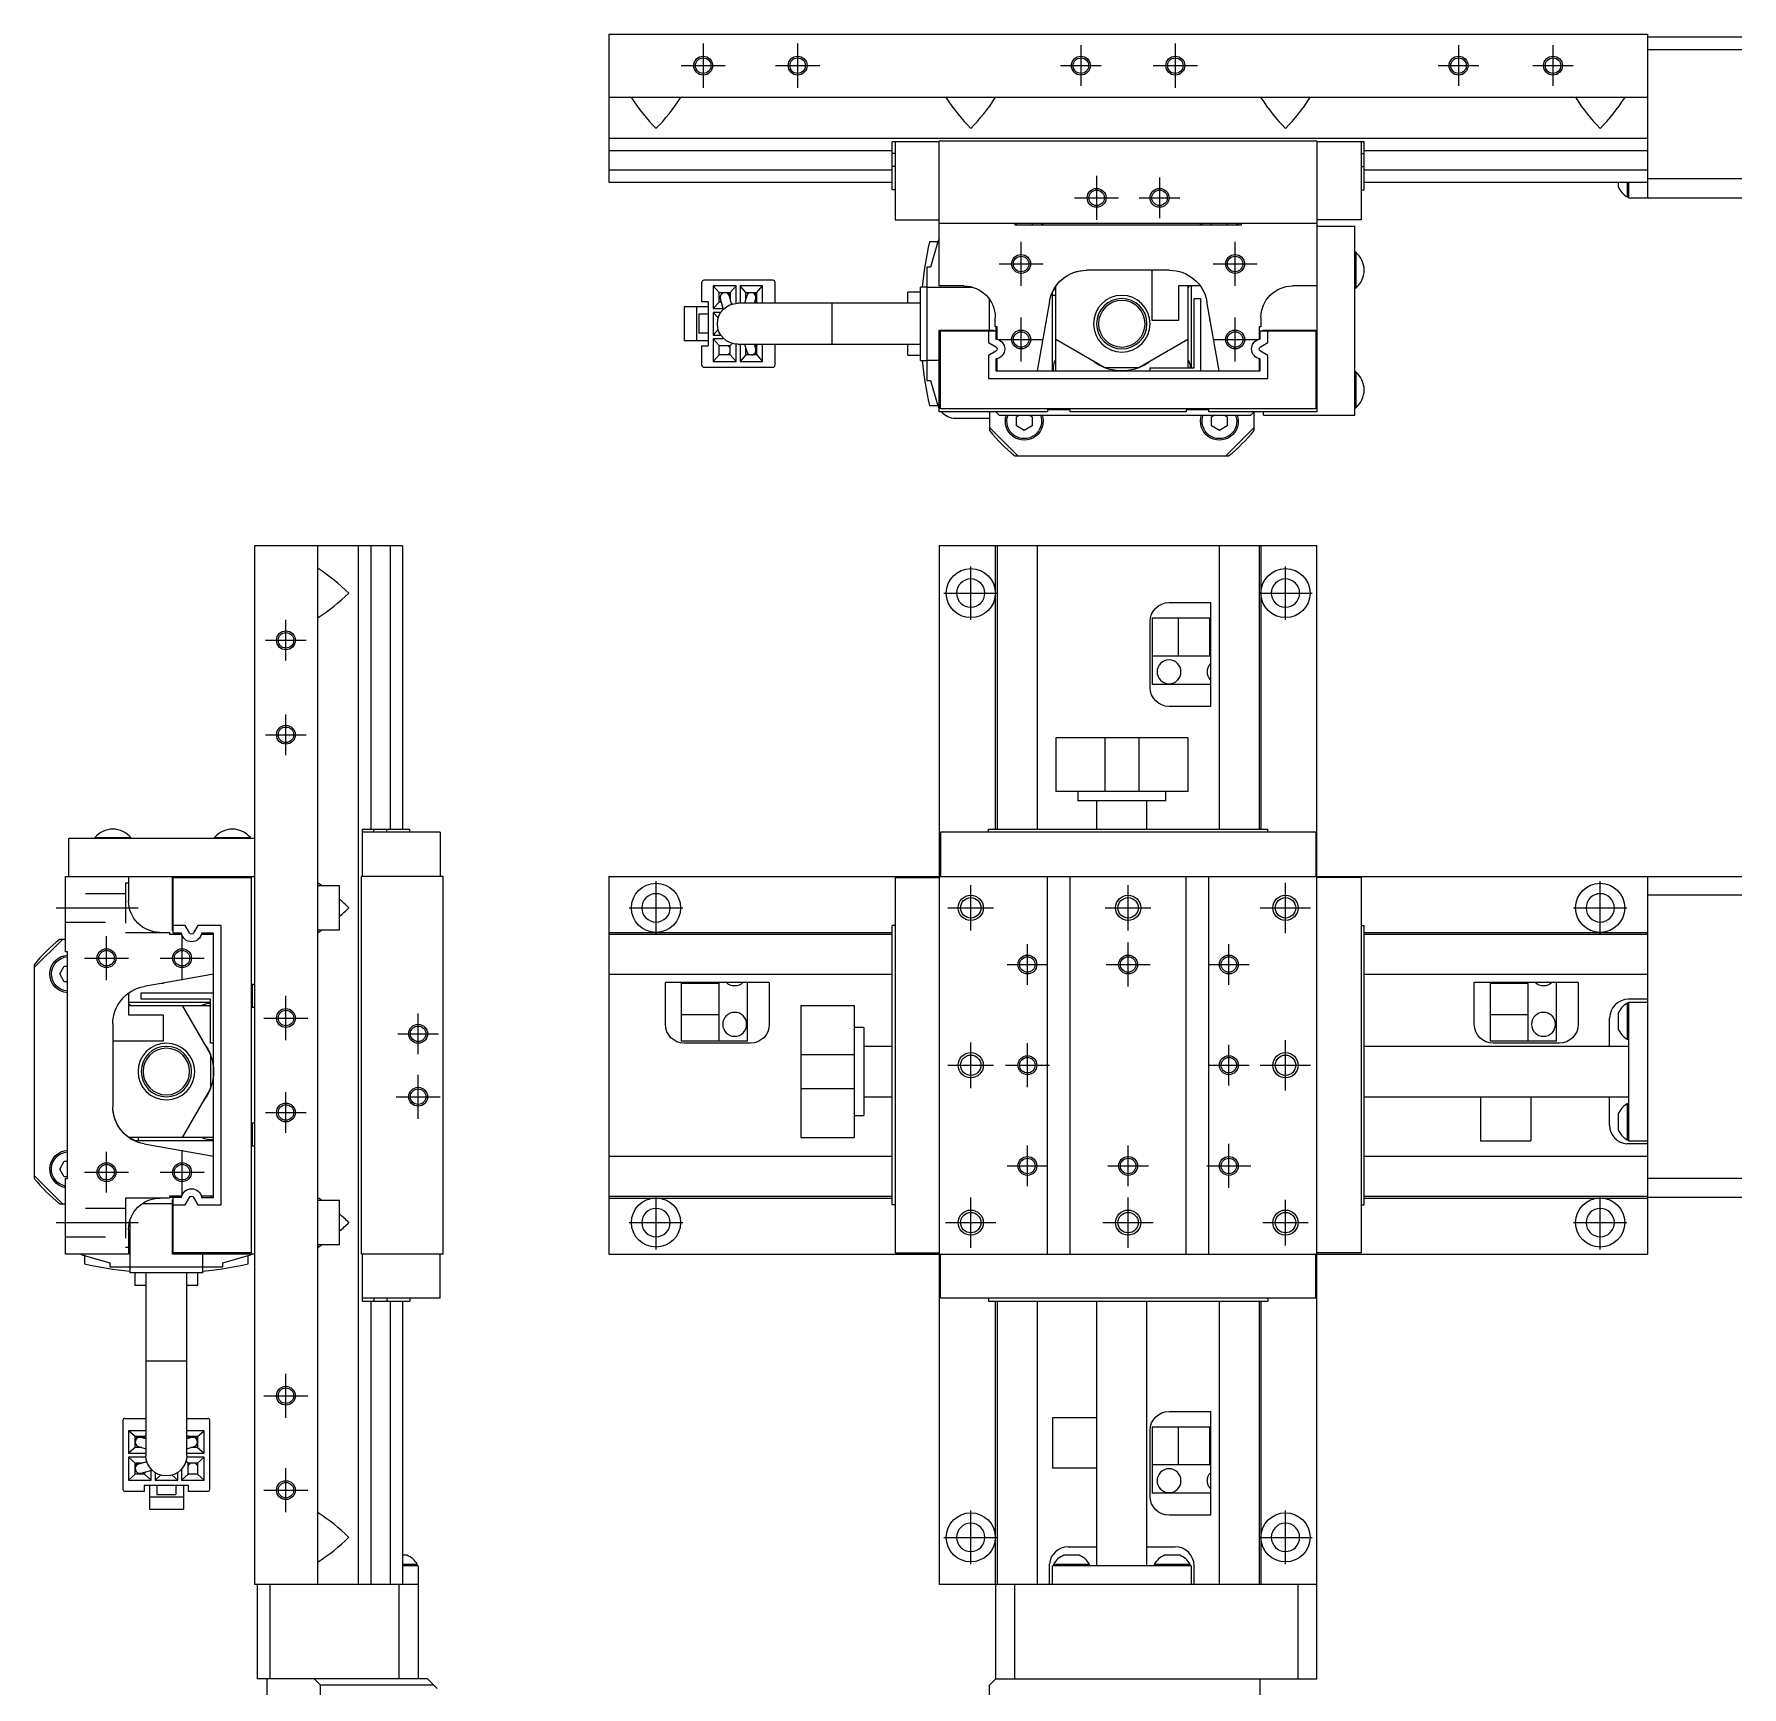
# Model space of a CAD drawing. Extents: x 0 to 999, y -8 to 586.
# Drawn here: x 0 to 271.3, y 318.4 to 580.9 of the extents above; entities that cross this region are included whole.
import ezdxf

# ---------------------------------------------------------------- set-up
doc = ezdxf.new("R2010")
doc.units = 0
doc.header["$LTSCALE"] = 0.5
doc.linetypes.add('CENTER', pattern=[50.8, 31.75, -6.35, 6.35, -6.35])
doc.linetypes.add('DASHED', pattern=[19.05, 12.7, -6.35])
for name, color, linetype in [('MSM_CENTER', 1, 'CENTER'), ('MSM_CONTINUOUS', 7, 'CONTINUOUS'), ('MSM_DASHED', 4, 'DASHED'), ('MSM_NARROW', 5, 'CONTINUOUS')]:
    doc.layers.add(name, color=color, linetype=linetype)

msp = doc.modelspace()

# ---------------------------------------------------------------- linework, layer by layer
at = {"layer": 'MSM_CENTER'}
for p, q in [((106.29, 579.44), (106.29, 572.44)), ((121.29, 579.44), (121.29, 572.44)), ((166.29, 579.17), (166.29, 572.71)), ((181.29, 579.44), (181.29, 572.44)), ((226.29, 579.17), (226.29, 572.71)), ((241.29, 579.17), (241.29, 572.71)), ((102.79, 575.94), (109.79, 575.94)), ((117.79, 575.94), (124.79, 575.94)), ((163.06, 575.94), (169.52, 575.94)), ((177.79, 575.94), (184.79, 575.94)), ((223.06, 575.94), (229.52, 575.94)), ((238.06, 575.94), (244.52, 575.94)), ((168.79, 558.44), (168.79, 551.44)), ((178.79, 558.17), (178.79, 551.71)), ((165.29, 554.94), (172.29, 554.94)), ((175.56, 554.94), (182.02, 554.94)), ((156.79, 540.94), (156.79, 547.94)), ((190.79, 540.94), (190.79, 547.94)), ((153.29, 544.44), (160.29, 544.44)), ((187.29, 544.44), (194.29, 544.44)), ((156.79, 528.94), (156.79, 535.94)), ((190.79, 528.94), (190.79, 535.94)), ((153.29, 532.44), (160.29, 532.44)), ((187.29, 532.44), (194.29, 532.44)), ((148.79, 487.9), (148.79, 496.4)), ((198.79, 487.9), (198.79, 496.4)), ((144.54, 492.15), (153.04, 492.15)), ((194.54, 492.15), (203.04, 492.15)), ((40, 481.42), (40, 487.88)), ((36.77, 484.65), (43.23, 484.65)), ((40, 466.42), (40, 472.88)), ((36.77, 469.65), (43.23, 469.65)), ((98.79, 437.9), (98.79, 446.4)), ((148.79, 438.53), (148.79, 445.77)), ((173.79, 438.53), (173.79, 445.77)), ((198.79, 438.15), (198.79, 446.15)), ((248.79, 437.9), (248.79, 446.4)), ((3.5, 442.15), (16.5, 442.15)), ((94.54, 442.15), (103.04, 442.15)), ((145.17, 442.15), (152.41, 442.15)), ((170.17, 442.15), (177.41, 442.15)), ((194.79, 442.15), (202.79, 442.15)), ((244.54, 442.15), (253.04, 442.15)), ((11.5, 430.65), (11.5, 437.65)), ((23.5, 430.65), (23.5, 437.65)), ((8, 434.15), (15, 434.15)), ((20, 434.15), (27, 434.15)), ((157.79, 429.92), (157.79, 436.38)), ((173.79, 429.65), (173.79, 436.65)), ((189.79, 429.92), (189.79, 436.38)), ((154.56, 433.15), (161.02, 433.15)), ((170.29, 433.15), (177.29, 433.15)), ((186.56, 433.15), (193.02, 433.15)), ((40, 421.15), (40, 428.15)), ((36.5, 424.65), (43.5, 424.65)), ((61, 418.92), (61, 425.38)), ((57.77, 422.15), (64.23, 422.15)), ((148.79, 413.53), (148.79, 420.77)), ((157.79, 413.65), (157.79, 420.65)), ((198.79, 413.15), (198.79, 421.15)), ((189.79, 413.92), (189.79, 420.38)), ((61, 408.65), (61, 415.65)), ((145.17, 417.15), (152.41, 417.15)), ((154.29, 417.15), (161.29, 417.15)), ((186.56, 417.15), (193.02, 417.15)), ((194.79, 417.15), (202.79, 417.15)), ((40, 406.42), (40, 412.88)), ((36.77, 409.65), (43.23, 409.65)), ((57.5, 412.15), (64.5, 412.15)), ((157.79, 397.92), (157.79, 404.38)), ((173.79, 397.92), (173.79, 404.38)), ((189.79, 397.65), (189.79, 404.65)), ((11.5, 396.92), (11.5, 403.38)), ((23.5, 396.65), (23.5, 403.65)), ((8, 400.15), (15, 400.15)), ((20, 400.15), (27, 400.15)), ((154.56, 401.15), (161.02, 401.15)), ((170.56, 401.15), (177.02, 401.15)), ((186.29, 401.15), (193.29, 401.15)), ((98.79, 387.9), (98.79, 396.4)), ((148.79, 388.15), (148.79, 396.15)), ((173.79, 388.15), (173.79, 396.15)), ((248.79, 387.9), (248.79, 396.4)), ((198.79, 388.53), (198.79, 395.77)), ((3.5, 392.15), (16.5, 392.15)), ((94.54, 392.15), (103.04, 392.15)), ((144.79, 392.15), (152.79, 392.15)), ((169.79, 392.15), (177.79, 392.15)), ((195.17, 392.15), (202.41, 392.15)), ((244.54, 392.15), (253.04, 392.15)), ((40, 361.15), (40, 368.15)), ((36.5, 364.65), (43.5, 364.65)), ((40, 346.15), (40, 353.15)), ((36.5, 349.65), (43.5, 349.65)), ((148.79, 337.9), (148.79, 346.4)), ((198.79, 337.9), (198.79, 346.4)), ((144.54, 342.15), (153.04, 342.15)), ((194.54, 342.15), (203.04, 342.15))]:
    msp.add_line(p, q, dxfattribs=at)
at = {"layer": 'MSM_CONTINUOUS'}
for p, q in [((91.29, 580.94), (256.29, 580.94)), ((91.29, 580.94), (91.29, 557.44)), ((256.29, 580.94), (256.29, 554.94)), ((271.29, 580.44), (256.29, 580.44)), ((271.29, 578.44), (256.29, 578.44)), ((91.29, 570.94), (256.29, 570.94)), ((95.05, 570.94), (94.89, 570.81)), ((102.53, 570.94), (102.69, 570.81)), ((145.05, 570.94), (144.89, 570.81)), ((152.53, 570.94), (152.69, 570.81)), ((195.05, 570.94), (194.89, 570.81)), ((202.53, 570.94), (202.69, 570.81)), ((245.05, 570.94), (244.89, 570.81)), ((252.53, 570.94), (252.69, 570.81)), ((91.29, 564.44), (256.29, 564.44)), ((91.29, 562.48), (136.29, 562.48)), ((136.29, 556.24), (136.29, 563.84)), ((143.79, 563.84), (136.29, 563.84)), ((136.79, 561.97), (136.29, 561.97)), ((136.79, 563.84), (136.79, 551.44)), ((203.79, 563.94), (143.79, 563.94)), ((143.79, 540.94), (143.79, 563.94)), ((203.79, 563.94), (203.79, 520.94)), ((211.29, 563.84), (203.79, 563.84)), ((210.79, 563.84), (210.79, 551.44)), ((210.79, 561.97), (211.29, 561.97)), ((211.29, 556.24), (211.29, 563.84)), ((211.29, 562.48), (256.29, 562.48)), ((91.29, 559.41), (136.29, 559.41)), ((136.79, 559.92), (136.29, 559.92)), ((210.79, 559.92), (211.29, 559.92)), ((211.29, 559.41), (256.29, 559.41)), ((91.29, 557.44), (136.29, 557.44)), ((136.79, 556.24), (136.29, 556.24)), ((210.79, 556.24), (211.29, 556.24)), ((211.29, 557.44), (256.29, 557.44)), ((251.64, 557.44), (251.64, 556.73)), ((253.09, 557.44), (253.09, 555.08)), ((253.29, 557.44), (253.29, 554.94)), ((271.29, 557.94), (256.29, 557.94)), ((253.09, 555.08), (253.29, 555.08)), ((253.29, 554.94), (271.29, 554.94)), ((136.79, 551.44), (143.79, 551.44)), ((143.79, 550.94), (203.79, 550.94)), ((155.79, 550.94), (155.79, 550.64)), ((156.04, 550.64), (156.04, 550.94)), ((158.54, 550.94), (158.54, 550.64)), ((187.04, 550.64), (187.04, 550.94)), ((189.54, 550.94), (189.54, 550.64)), ((191.79, 550.64), (191.79, 550.94)), ((210.79, 551.44), (203.79, 551.44)), ((155.79, 550.64), (191.79, 550.64)), ((203.79, 550.44), (209.79, 550.44)), ((209.79, 520.44), (209.79, 550.44)), ((143.54, 547.94), (142.22, 547.94)), ((143.49, 547.77), (142.39, 543.94)), ((209.95, 546.29), (209.79, 546.29)), ((209.95, 546.29), (209.95, 540.59)), ((142.39, 543.94), (141.79, 543.94)), ((141.79, 543.94), (141.79, 525.94)), ((180.38, 543.44), (167.2, 543.44)), ((177.59, 535.44), (177.59, 543.44)), ((106.09, 538.44), (106.09, 541.54)), ((117.39, 541.84), (106.39, 541.84)), ((111.54, 540.94), (107.89, 540.94)), ((107.89, 540.94), (107.89, 537.34)), ((108.84, 539.89), (107.89, 540.94)), ((108.84, 539.89), (110.59, 539.89)), ((108.84, 538.39), (108.84, 539.89)), ((110.22, 539.89), (110.59, 539.52)), ((110.59, 539.89), (111.54, 540.94)), ((110.59, 539.89), (110.59, 538.8)), ((111.54, 538.18), (111.54, 540.94)), ((115.69, 540.94), (112.14, 540.94)), ((112.14, 540.94), (112.14, 538.19)), ((113.04, 539.89), (112.14, 540.94)), ((113.04, 538.83), (113.04, 539.89)), ((113.04, 539.89), (114.79, 539.89)), ((114.42, 539.89), (114.79, 539.52)), ((114.79, 539.89), (115.69, 540.94)), ((114.79, 538.39), (114.79, 539.89)), ((115.69, 538.19), (115.69, 540.94)), ((117.69, 541.54), (117.69, 538.19)), ((138.79, 538.19), (138.79, 539.94)), ((140.79, 539.94), (138.79, 539.94)), ((140.79, 529.12), (140.79, 540.76)), ((141.79, 540.76), (140.79, 540.76)), ((149.14, 540.72), (141.79, 540.72)), ((147.69, 540.94), (143.79, 540.94)), ((161.79, 527.44), (161.79, 539.89)), ((162.29, 527.44), (162.29, 540.89)), ((185.26, 540.94), (181.79, 540.94)), ((181.79, 540.94), (181.79, 535.44)), ((183.29, 540.89), (183.29, 527.94)), ((183.79, 540.94), (183.79, 527.94)), ((203.79, 540.94), (199.89, 540.94)), ((209.79, 540.59), (209.95, 540.59)), ((107.09, 537.64), (103.29, 537.64)), ((103.29, 537.64), (103.29, 532.24)), ((105.2, 537.64), (105.2, 532.24)), ((107.09, 538.44), (106.09, 538.44)), ((107.09, 538.44), (107.09, 531.44)), ((108.84, 538.39), (107.89, 537.34)), ((107.89, 537.34), (109.44, 537.34)), ((109.15, 538.39), (108.84, 538.39)), ((108.99, 538.94), (109.47, 537.22)), ((110.8, 538.04), (110.44, 539.35)), ((110.76, 538.21), (110.89, 538.07)), ((140.79, 538.19), (111.79, 538.19)), ((113.2, 539.36), (112.85, 538.19)), ((114.42, 538.19), (114.64, 538.93)), ((114.48, 538.39), (114.79, 538.39)), ((114.79, 538.77), (114.5, 538.48)), ((114.79, 538.39), (114.96, 538.19)), ((126.79, 531.69), (126.79, 538.19)), ((151.79, 538.8), (151.79, 538.81)), ((151.79, 533.94), (151.79, 538.8)), ((161.29, 538.49), (159.34, 527.44)), ((162.29, 539.44), (161.79, 539.44)), ((184.29, 527.94), (184.29, 538.94)), ((184.29, 538.94), (185.29, 538.94)), ((185.29, 538.94), (185.29, 527.44)), ((188.24, 527.44), (186.29, 538.49)), ((107.09, 536.44), (105.59, 536.44)), ((105.59, 536.44), (105.59, 533.44)), ((109.09, 536.74), (107.89, 536.74)), ((107.89, 536.74), (107.89, 533.14)), ((108.68, 535.88), (107.89, 536.74)), ((152.69, 534.44), (152.69, 535.94)), ((152.99, 534.44), (152.69, 534.44)), ((152.79, 534.44), (152.79, 532.52)), ((152.99, 532.48), (152.99, 534.44)), ((181.79, 535.44), (177.59, 535.44)), ((186.79, 535.44), (186.79, 535.65)), ((186.83, 535.44), (186.79, 535.44)), ((194.89, 534.44), (194.59, 534.44)), ((194.59, 534.44), (194.59, 532.48)), ((194.89, 535.94), (194.89, 534.44)), ((107.09, 532.24), (103.29, 532.24)), ((107.09, 533.44), (105.59, 533.44)), ((108.68, 534.01), (107.89, 533.14)), ((107.89, 533.14), (109.09, 533.14)), ((107.89, 532.54), (107.89, 528.94)), ((109.6, 532.54), (107.89, 532.54)), ((108.84, 531.49), (107.89, 532.54)), ((110.59, 531.49), (110.89, 531.82)), ((143.79, 520.94), (143.79, 533.94)), ((143.79, 533.94), (152.39, 533.94)), ((143.99, 521.44), (143.99, 533.84)), ((143.99, 533.84), (152.79, 533.84)), ((151.59, 533.84), (151.59, 531.97)), ((151.59, 531.97), (152.78, 531.28)), ((152.39, 533.94), (152.39, 533.84)), ((170.09, 527.94), (162.29, 532.44)), ((183.29, 532.44), (175.5, 527.94)), ((194.79, 532.52), (194.79, 533.84)), ((194.79, 533.84), (203.59, 533.84)), ((194.8, 531.28), (195.99, 531.97)), ((195.19, 533.84), (195.19, 533.94)), ((195.19, 533.94), (203.79, 533.94)), ((195.99, 531.97), (195.99, 533.84)), ((203.59, 533.84), (203.59, 521.44)), ((106.09, 528.34), (106.09, 531.44)), ((106.09, 531.44), (107.09, 531.44)), ((108.84, 529.99), (107.89, 528.94)), ((108.84, 529.99), (108.84, 531.49)), ((108.84, 531.49), (110.59, 531.49)), ((110.59, 529.99), (108.84, 529.99)), ((110.22, 531.49), (110.59, 531.12)), ((110.59, 530.37), (110.22, 529.99)), ((110.59, 529.99), (110.59, 531.49)), ((110.59, 529.99), (111.54, 528.94)), ((111.54, 528.94), (111.54, 531.7)), ((111.79, 531.69), (140.79, 531.69)), ((112.14, 531.69), (112.14, 528.94)), ((113.04, 529.99), (112.14, 528.94)), ((112.85, 531.69), (113.2, 530.53)), ((113.04, 529.99), (113.04, 531.06)), ((114.79, 529.99), (113.04, 529.99)), ((114.64, 530.96), (114.42, 531.69)), ((114.79, 530.37), (114.42, 529.99)), ((114.79, 531.49), (114.48, 531.49)), ((114.5, 531.41), (114.79, 531.12)), ((114.79, 531.49), (114.96, 531.69)), ((114.79, 529.99), (114.79, 531.49)), ((114.79, 529.99), (115.69, 528.94)), ((115.69, 528.94), (115.69, 531.69)), ((117.69, 531.69), (117.69, 528.34)), ((138.79, 529.94), (138.79, 531.69)), ((138.79, 529.94), (140.79, 529.94)), ((140.79, 529.12), (141.79, 529.12)), ((141.79, 529.16), (143.79, 529.16)), ((152.78, 530.61), (151.59, 529.92)), ((151.59, 529.92), (151.59, 526.24)), ((152.79, 529.37), (152.79, 527.44)), ((152.99, 527.44), (152.99, 529.41)), ((194.59, 529.41), (194.59, 527.44)), ((194.79, 527.44), (194.79, 529.37)), ((195.99, 529.92), (194.8, 530.61)), ((195.99, 526.24), (195.99, 529.92)), ((106.39, 528.04), (117.39, 528.04)), ((107.89, 528.94), (111.54, 528.94)), ((112.14, 528.94), (115.69, 528.94)), ((152.99, 527.74), (152.79, 527.94)), ((152.79, 527.44), (194.79, 527.44)), ((175.5, 527.94), (170.09, 527.94)), ((177.29, 527.44), (177.29, 527.94)), ((177.29, 527.94), (184.29, 527.94)), ((209.95, 527.29), (209.79, 527.29)), ((209.95, 527.29), (209.95, 521.59)), ((141.79, 525.94), (142.39, 525.94)), ((142.39, 525.94), (143.49, 522.12)), ((151.59, 526.24), (195.99, 526.24)), ((142.22, 521.94), (143.54, 521.94)), ((160.99, 520.94), (143.79, 520.94)), ((203.59, 521.44), (143.99, 521.44)), ((151.79, 520.94), (151.79, 517.97)), ((152.79, 520.94), (153.29, 520.44)), ((160.99, 521.29), (160.99, 520.94)), ((164.59, 521.29), (160.99, 521.29)), ((164.59, 520.94), (164.59, 521.29)), ((182.99, 520.94), (164.59, 520.94)), ((182.99, 521.29), (182.99, 520.94)), ((186.59, 521.29), (182.99, 521.29)), ((186.59, 520.94), (186.59, 521.29)), ((203.79, 520.94), (186.59, 520.94)), ((193.29, 520.44), (193.79, 520.94)), ((193.79, 517.97), (193.79, 520.94)), ((195.29, 520.44), (195.29, 520.94)), ((209.79, 521.59), (209.95, 521.59)), ((146.37, 519.94), (151.79, 519.94)), ((151.79, 518.44), (156.29, 513.94)), ((153.29, 520.44), (193.29, 520.44)), ((156.04, 520.17), (156.52, 520.44)), ((156.04, 518.72), (156.04, 520.17)), ((157.29, 518), (156.04, 518.72)), ((158.54, 518.72), (157.29, 518)), ((158.06, 520.44), (158.54, 520.17)), ((158.54, 520.17), (158.54, 518.72)), ((187.04, 520.17), (187.52, 520.44)), ((187.04, 518.72), (187.04, 520.17)), ((188.29, 518), (187.04, 518.72)), ((189.54, 518.72), (188.29, 518)), ((189.06, 520.44), (189.54, 520.17)), ((189.29, 513.94), (193.79, 518.44)), ((189.54, 520.17), (189.54, 518.72)), ((195.29, 520.44), (209.79, 520.44)), ((155.82, 513.94), (189.76, 513.94)), ((35, 499.65), (35, 334.65)), ((58.5, 499.65), (35, 499.65)), ((45, 499.65), (45, 334.65)), ((51.5, 499.65), (51.5, 334.65)), ((53.46, 499.65), (53.46, 454.65)), ((56.54, 499.65), (56.54, 454.65)), ((58.5, 499.65), (58.5, 454.65)), ((143.79, 499.65), (143.79, 334.65)), ((203.79, 499.65), (143.79, 499.65)), ((152.69, 499.65), (152.69, 454.65)), ((152.99, 499.65), (152.99, 454.65)), ((159.34, 499.65), (159.34, 454.65)), ((188.24, 499.65), (188.24, 454.65)), ((194.59, 499.65), (194.59, 454.65)), ((194.89, 499.65), (194.89, 454.65)), ((203.79, 319.65), (203.79, 499.65)), ((45, 495.89), (45.13, 496.05)), ((45, 488.41), (45.13, 488.25)), ((180.29, 490.65), (186.92, 490.65)), ((186.92, 474.15), (186.92, 490.65)), ((177.29, 477.15), (177.29, 487.65)), ((186.92, 488.15), (177.59, 488.15)), ((177.59, 488.15), (177.59, 477.65)), ((181.79, 482.15), (181.79, 488.15)), ((186.79, 482.15), (186.79, 488.15)), ((186.92, 482.15), (177.59, 482.15)), ((186.92, 477.65), (177.59, 477.65)), ((186.92, 474.15), (180.29, 474.15)), ((162.29, 469.15), (162.29, 460.65)), ((183.29, 469.15), (162.29, 469.15)), ((170.09, 469.15), (170.09, 460.65)), ((175.5, 469.15), (175.5, 460.65)), ((183.29, 469.15), (183.29, 460.65)), ((183.29, 460.65), (162.29, 460.65)), ((165.79, 460.65), (165.79, 459.15)), ((179.79, 459.15), (165.79, 459.15)), ((168.79, 459.15), (168.79, 454.65)), ((176.79, 454.65), (176.79, 459.15)), ((179.79, 459.15), (179.79, 460.65)), ((35, 453.15), (5.5, 453.15)), ((5.5, 447.15), (5.5, 453.15)), ((9.65, 453.31), (15.35, 453.31)), ((9.65, 453.31), (9.65, 453.15)), ((15.35, 453.15), (15.35, 453.31)), ((28.65, 453.31), (34.35, 453.31)), ((28.65, 453.31), (28.65, 453.15)), ((34.35, 453.15), (34.35, 453.31)), ((52.1, 454.65), (52.1, 447.15)), ((52.1, 454.65), (59.7, 454.65)), ((64.5, 454.15), (52.1, 454.15)), ((53.97, 454.15), (53.97, 454.65)), ((56.02, 454.15), (56.02, 454.65)), ((59.7, 454.15), (59.7, 454.65)), ((64.5, 454.15), (64.5, 447.15)), ((203.59, 454.15), (143.99, 454.15)), ((143.99, 454.15), (143.99, 447.15)), ((151.59, 454.15), (151.59, 454.65)), ((151.59, 454.65), (195.99, 454.65)), ((195.99, 454.15), (195.99, 454.65)), ((203.59, 454.15), (203.59, 447.15)), ((5, 435.15), (5, 447.15)), ((5, 447.15), (35, 447.15)), ((15, 447.15), (15, 443.25)), ((22, 438.55), (22, 447.15)), ((22.1, 438.15), (22.1, 446.95)), ((22.1, 446.95), (34.5, 446.95)), ((34.5, 446.95), (34.5, 387.35)), ((45, 445.89), (45.13, 446.05)), ((48.5, 445.65), (45, 445.65)), ((48.5, 438.65), (48.5, 445.65)), ((65, 447.15), (52, 447.15)), ((52, 387.15), (52, 447.15)), ((65, 387.15), (65, 447.15)), ((91.29, 447.15), (91.29, 387.15)), ((91.29, 447.15), (271.29, 447.15)), ((136.79, 446.95), (136.79, 387.35)), ((136.79, 446.95), (143.79, 446.95)), ((160.99, 387.15), (160.99, 447.15)), ((164.59, 387.15), (164.59, 447.15)), ((182.99, 387.15), (182.99, 447.15)), ((186.59, 387.15), (186.59, 447.15)), ((210.79, 446.95), (203.79, 446.95)), ((210.79, 446.95), (210.79, 387.35)), ((256.29, 447.15), (256.29, 387.15)), ((271.29, 444.15), (256.29, 444.15)), ((4.5, 437.15), (0, 432.65)), ((5, 437.15), (4.03, 437.15)), ((20, 438.25), (21.5, 438.25)), ((21.5, 438.25), (21.5, 437.95)), ((21.5, 437.95), (23.46, 437.95)), ((22.1, 438.55), (22, 438.55)), ((23.97, 439.35), (22.1, 439.35)), ((23.42, 438.15), (22.1, 438.15)), ((24.66, 438.16), (23.97, 439.35)), ((26.02, 439.35), (25.34, 438.16)), ((29.7, 439.35), (26.02, 439.35)), ((26.54, 437.95), (28.5, 437.95)), ((28.5, 438.15), (26.58, 438.15)), ((28.5, 396.15), (28.5, 438.15)), ((29.7, 394.95), (29.7, 439.35)), ((45, 438.65), (48.5, 438.65)), ((45, 438.41), (45.13, 438.25)), ((91.29, 438.25), (136.29, 438.25)), ((91.29, 437.95), (136.29, 437.95)), ((136.79, 439.35), (136.29, 439.35)), ((136.29, 394.95), (136.29, 439.35)), ((210.79, 439.35), (211.29, 439.35)), ((211.29, 394.95), (211.29, 439.35)), ((211.29, 438.25), (256.29, 438.25)), ((211.29, 437.95), (256.29, 437.95)), ((5.3, 435.15), (5, 435.15)), ((5.3, 399.15), (5.3, 435.15)), ((0, 433.12), (0, 399.18)), ((4.06, 431.65), (4.78, 432.9)), ((4.78, 430.4), (4.06, 431.65)), ((4.78, 432.9), (5.3, 432.9)), ((28.5, 431.6), (17.46, 429.65)), ((91.29, 431.6), (136.29, 431.6)), ((211.29, 431.6), (256.29, 431.6)), ((5.3, 430.4), (4.78, 430.4)), ((17, 428.65), (28.5, 428.65)), ((17, 427.65), (17, 428.65)), ((20.5, 430.15), (20.29, 430.15)), ((20.5, 430.19), (20.5, 430.15)), ((34.65, 429.95), (34.65, 426.35)), ((35, 429.95), (34.65, 429.95)), ((116.79, 430.28), (100.29, 430.28)), ((100.29, 423.65), (100.29, 430.28)), ((102.79, 430.28), (102.79, 420.95)), ((108.79, 430.15), (102.79, 430.15)), ((108.79, 430.28), (108.79, 420.95)), ((113.29, 430.28), (113.29, 420.95)), ((116.79, 430.28), (116.79, 423.65)), ((245.29, 430.28), (228.79, 430.28)), ((228.79, 423.65), (228.79, 430.28)), ((231.29, 430.28), (231.29, 420.95)), ((237.29, 430.15), (231.29, 430.15)), ((237.29, 430.28), (237.29, 420.95)), ((241.79, 430.28), (241.79, 420.95)), ((245.29, 430.28), (245.29, 423.65)), ((15, 428.62), (15, 425.15)), ((15, 427.15), (28, 427.15)), ((15.05, 426.65), (28, 426.65)), ((28, 427.65), (17, 427.65)), ((23.5, 426.65), (28, 418.86)), ((28, 420.65), (28, 427.65)), ((34.65, 426.35), (35, 426.35)), ((121.79, 426.65), (130.29, 426.65)), ((121.79, 426.65), (121.79, 405.65)), ((130.29, 426.65), (130.29, 405.65)), ((253.09, 427.01), (253.09, 421.29)), ((253.29, 427.01), (253.09, 427.01)), ((256.29, 427.64), (253.29, 427.64)), ((253.29, 427.15), (253.29, 405.15)), ((253.29, 427.15), (256.29, 427.15)), ((12.5, 423.74), (12.5, 410.56)), ((15, 425.15), (20.5, 425.15)), ((20.5, 425.15), (20.5, 420.95)), ((108.79, 425.15), (102.79, 425.15)), ((237.29, 425.15), (231.29, 425.15)), ((250.29, 420.15), (250.29, 424.64)), ((251.64, 425.36), (251.64, 422.94)), ((20.5, 420.95), (12.5, 420.95)), ((28.5, 420.65), (28, 420.65)), ((113.29, 420.95), (102.79, 420.95)), ((113.79, 420.65), (103.29, 420.65)), ((131.79, 423.15), (130.29, 423.15)), ((131.79, 423.15), (131.79, 409.15)), ((241.79, 420.95), (231.29, 420.95)), ((242.29, 420.65), (231.79, 420.65)), ((253.09, 421.29), (253.29, 421.29)), ((28, 418.86), (28, 413.45)), ((121.79, 418.86), (130.29, 418.86)), ((136.29, 420.15), (131.79, 420.15)), ((253.29, 420.15), (211.29, 420.15)), ((28, 413.45), (23.5, 405.65)), ((121.79, 413.45), (130.29, 413.45)), ((131.79, 412.15), (136.29, 412.15)), ((211.29, 412.15), (253.29, 412.15)), ((229.79, 412.15), (229.79, 405.15)), ((237.79, 412.15), (237.79, 405.15)), ((250.29, 407.64), (250.29, 412.15)), ((253.09, 411.01), (253.09, 405.29)), ((253.29, 411.01), (253.09, 411.01)), ((35, 407.95), (34.65, 407.95)), ((34.65, 407.95), (34.65, 404.35)), ((130.29, 409.15), (131.79, 409.15)), ((251.64, 409.36), (251.64, 406.94)), ((28.5, 405.65), (15.05, 405.65)), ((28.5, 405.15), (16.05, 405.15)), ((16.5, 405.65), (16.5, 405.15)), ((17.46, 404.65), (28.5, 402.71)), ((34.65, 404.35), (35, 404.35)), ((121.79, 405.65), (130.29, 405.65)), ((229.79, 405.15), (237.79, 405.15)), ((253.09, 405.29), (253.29, 405.29)), ((253.29, 405.15), (256.29, 405.15)), ((256.29, 404.64), (253.29, 404.64)), ((4.06, 400.65), (4.78, 401.9)), ((4.78, 401.9), (5.3, 401.9)), ((91.29, 402.71), (136.29, 402.71)), ((211.29, 402.71), (256.29, 402.71)), ((0, 399.65), (4.5, 395.15)), ((4.78, 399.4), (4.06, 400.65)), ((5.3, 399.4), (4.78, 399.4)), ((5, 387.15), (5, 399.15)), ((5, 399.15), (5.3, 399.15)), ((271.29, 399.15), (256.29, 399.15)), ((23.46, 396.35), (21.5, 396.35)), ((21.5, 396.35), (21.5, 396.05)), ((23.42, 396.15), (21.5, 396.15)), ((22.1, 387.35), (22.1, 396.15)), ((23.97, 394.95), (24.66, 396.15)), ((25.34, 396.15), (26.02, 394.95)), ((28.5, 396.35), (26.54, 396.35)), ((26.58, 396.15), (28.5, 396.15)), ((28.2, 396.35), (28, 396.15)), ((91.29, 396.35), (136.29, 396.35)), ((211.29, 396.35), (256.29, 396.35)), ((271.29, 396.15), (256.29, 396.15)), ((4.03, 395.15), (5, 395.15)), ((22, 395.15), (17.14, 395.15)), ((17.14, 395.15), (17.14, 395.15)), ((21.5, 396.05), (20, 396.05)), ((22, 387.15), (22, 395.75)), ((22, 395.75), (22.1, 395.75)), ((22.1, 394.95), (23.97, 394.95)), ((26.02, 394.95), (29.7, 394.95)), ((45, 395.89), (45.13, 396.05)), ((48.5, 395.65), (45, 395.65)), ((48.5, 388.65), (48.5, 395.65)), ((91.29, 396.05), (136.29, 396.05)), ((136.79, 394.95), (136.29, 394.95)), ((210.79, 394.95), (211.29, 394.95)), ((211.29, 396.05), (256.29, 396.05)), ((15, 391.05), (15, 387.15)), ((15.22, 392.5), (15.22, 385.15)), ((45, 388.65), (48.5, 388.65)), ((45, 388.41), (45.13, 388.25)), ((15, 387.15), (5, 387.15)), ((8, 386.91), (8, 385.58)), ((8.17, 386.85), (12, 385.75)), ((12, 385.75), (12, 385.15)), ((35, 387.15), (22, 387.15)), ((34.5, 387.35), (22.1, 387.35)), ((26.78, 385.15), (26.78, 387.15)), ((30, 385.75), (33.83, 386.85)), ((30, 385.15), (30, 385.75)), ((34, 385.58), (34, 386.91)), ((65, 387.15), (52, 387.15)), ((52.1, 387.15), (52.1, 379.65)), ((64.5, 380.15), (64.5, 387.15)), ((91.29, 387.15), (256.29, 387.15)), ((136.79, 387.35), (143.79, 387.35)), ((143.99, 380.15), (143.99, 387.15)), ((203.59, 380.15), (203.59, 387.15)), ((210.79, 387.35), (203.79, 387.35)), ((12, 385.15), (30, 385.15)), ((15.18, 385.15), (15.18, 384.15)), ((26.82, 384.15), (15.18, 384.15)), ((16, 384.15), (16, 382.15)), ((17.75, 384.15), (17.75, 355.15)), ((24.25, 355.15), (24.25, 384.15)), ((26, 382.15), (26, 384.15)), ((26.82, 384.15), (26.82, 385.15)), ((17.75, 382.15), (16, 382.15)), ((26, 382.15), (24.25, 382.15)), ((64.5, 380.15), (52.1, 380.15)), ((53.97, 380.15), (53.97, 379.65)), ((56.02, 380.15), (56.02, 379.65)), ((59.7, 380.15), (59.7, 379.65)), ((203.59, 380.15), (143.99, 380.15)), ((151.59, 380.15), (151.59, 379.65)), ((195.99, 380.15), (195.99, 379.65)), ((52.1, 379.65), (59.7, 379.65)), ((53.46, 379.65), (53.46, 334.65)), ((56.54, 379.65), (56.54, 334.65)), ((58.5, 379.65), (58.5, 334.65)), ((151.59, 379.65), (195.99, 379.65)), ((152.69, 379.65), (152.69, 334.65)), ((152.99, 379.65), (152.99, 334.65)), ((159.34, 379.65), (159.34, 334.65)), ((168.79, 379.65), (168.79, 337.65)), ((176.79, 337.65), (176.79, 379.65)), ((188.24, 379.65), (188.24, 334.65)), ((194.59, 379.65), (194.59, 334.65)), ((194.89, 379.65), (194.89, 334.65)), ((24.25, 370.15), (17.75, 370.15)), ((14.4, 361.05), (17.75, 361.05)), ((24.25, 361.05), (27.6, 361.05)), ((168.79, 361.15), (161.79, 361.15)), ((161.79, 361.15), (161.79, 353.15)), ((180.29, 362.15), (186.92, 362.15)), ((186.92, 345.65), (186.92, 362.15)), ((14.1, 360.75), (14.1, 349.75)), ((17.75, 359.05), (15, 359.05)), ((15, 359.05), (15, 355.5)), ((16.05, 358.15), (15, 359.05)), ((16.05, 356.4), (16.05, 358.15)), ((17.55, 358.15), (16.05, 358.15)), ((16.05, 357.78), (16.42, 358.15)), ((17.17, 358.15), (17.46, 357.86)), ((17.55, 358.15), (17.75, 358.32)), ((17.55, 357.84), (17.55, 358.15)), ((27, 359.05), (24.25, 359.05)), ((24.45, 358.15), (24.25, 358.32)), ((24.45, 358.15), (24.45, 357.84)), ((25.95, 358.15), (24.45, 358.15)), ((24.54, 357.86), (24.82, 358.15)), ((25.57, 358.15), (25.95, 357.78)), ((25.95, 358.15), (27, 359.05)), ((25.95, 358.15), (25.95, 356.4)), ((27, 355.5), (27, 359.05)), ((27.9, 349.75), (27.9, 360.75)), ((177.29, 348.65), (177.29, 359.15)), ((186.92, 359.65), (177.59, 359.65)), ((177.59, 359.65), (177.59, 349.15)), ((181.79, 353.65), (181.79, 359.65)), ((186.79, 353.65), (186.79, 359.65)), ((16.05, 356.4), (15, 355.5)), ((15, 355.5), (17.75, 355.5)), ((17.11, 356.4), (16.05, 356.4)), ((16.59, 356.56), (17.75, 356.21)), ((17.75, 357.78), (17.01, 358)), ((24.99, 358), (24.25, 357.78)), ((24.25, 356.21), (25.41, 356.56)), ((24.25, 355.5), (27, 355.5)), ((25.95, 356.4), (24.89, 356.4)), ((25.95, 356.4), (27, 355.5)), ((17.76, 354.9), (15, 354.9)), ((15, 354.9), (15, 351.25)), ((16.05, 353.95), (15, 354.9)), ((16.05, 352.2), (16.05, 353.95)), ((17.14, 353.95), (16.05, 353.95)), ((16.05, 353.58), (16.42, 353.95)), ((17.9, 354.17), (16.6, 353.8)), ((17, 352.36), (18.72, 352.84)), ((17.73, 354.12), (17.88, 354.25)), ((18.6, 351.25), (18.6, 352.8)), ((23.4, 352.96), (23.4, 351.25)), ((24.45, 353.95), (24.12, 354.25)), ((27, 354.9), (24.24, 354.9)), ((25.95, 353.95), (24.45, 353.95)), ((24.45, 353.58), (24.82, 353.95)), ((24.45, 352.2), (24.45, 353.95)), ((25.57, 353.95), (25.95, 353.58)), ((25.95, 353.95), (27, 354.9)), ((25.95, 353.95), (25.95, 352.2)), ((27, 351.25), (27, 354.9)), ((168.79, 353.15), (161.79, 353.15)), ((186.92, 353.65), (177.59, 353.65)), ((16.05, 352.2), (15, 351.25)), ((15, 351.25), (18.6, 351.25)), ((17.55, 352.2), (16.05, 352.2)), ((17.5, 350.45), (24.5, 350.45)), ((17.5, 350.45), (17.5, 349.45)), ((17.55, 352.51), (17.55, 352.2)), ((17.55, 352.2), (18.6, 351.25)), ((18.3, 350.45), (18.3, 346.65)), ((19.2, 352.45), (19.2, 351.25)), ((20.07, 352.04), (19.2, 351.25)), ((19.2, 351.25), (22.8, 351.25)), ((19.5, 350.45), (19.5, 348.95)), ((21.93, 352.04), (22.8, 351.25)), ((22.5, 350.45), (22.5, 348.95)), ((22.8, 351.25), (22.8, 352.45)), ((24.45, 352.2), (23.4, 351.25)), ((23.4, 351.25), (27, 351.25)), ((23.7, 350.45), (23.7, 346.65)), ((25.95, 352.2), (24.45, 352.2)), ((24.5, 349.45), (24.5, 350.45)), ((25.95, 352.2), (27, 351.25)), ((17.5, 349.45), (14.4, 349.45)), ((18.3, 348.57), (23.7, 348.57)), ((19.5, 348.95), (22.5, 348.95)), ((27.6, 349.45), (24.5, 349.45)), ((186.92, 349.15), (177.59, 349.15)), ((18.3, 346.65), (23.7, 346.65)), ((45, 345.89), (45.13, 346.05)), ((186.92, 345.65), (180.29, 345.65)), ((59.21, 339.3), (58.5, 339.3)), ((166, 339.3), (163.58, 339.3)), ((164.28, 340.65), (168.79, 340.65)), ((176.79, 340.65), (181.28, 340.65)), ((182, 339.3), (179.58, 339.3)), ((45, 338.41), (45.13, 338.25)), ((60.86, 337.85), (58.5, 337.85)), ((61, 337.65), (58.5, 337.65)), ((60.86, 337.65), (60.86, 337.85)), ((61, 337.65), (61, 319.65)), ((161.28, 334.65), (161.28, 337.65)), ((161.79, 334.65), (161.79, 337.65)), ((183.79, 337.65), (161.79, 337.65)), ((167.65, 337.85), (161.93, 337.85)), ((161.93, 337.85), (161.93, 337.65)), ((167.65, 337.65), (167.65, 337.85)), ((183.65, 337.85), (177.93, 337.85)), ((177.93, 337.85), (177.93, 337.65)), ((183.65, 337.65), (183.65, 337.85)), ((183.79, 337.65), (183.79, 334.65)), ((184.28, 334.65), (184.28, 337.65)), ((61, 334.65), (35, 334.65)), ((35.5, 319.65), (35.5, 334.65)), ((37.5, 319.65), (37.5, 334.65)), ((58, 319.65), (58, 334.65)), ((203.79, 334.65), (143.79, 334.65)), ((152.79, 319.65), (152.79, 334.65)), ((155.79, 319.65), (155.79, 334.65)), ((200.79, 319.65), (200.79, 334.65)), ((62.5, 319.65), (35.5, 319.65)), ((37, 294.75), (37, 319.65)), ((44.5, 319.65), (45.5, 318.65)), ((45.5, 294.75), (45.5, 318.65)), ((63.5, 318.65), (45.5, 318.65)), ((62.5, 319.65), (63.5, 318.65)), ((63.5, 318.65), (64, 318.15)), ((152.79, 319.65), (151.79, 318.65)), ((151.79, 294.75), (151.79, 318.65)), ((152.79, 319.65), (203.79, 319.65)), ((194.79, 294.65), (194.79, 319.65))]:
    msp.add_line(p, q, dxfattribs=at)
for centre, radius in [((106.29, 575.94), 1.23), ((121.29, 575.94), 1.23), ((166.29, 575.94), 1.23), ((181.29, 575.94), 1.23), ((226.29, 575.94), 1.23), ((241.29, 575.94), 1.23), ((168.79, 554.94), 1.23), ((178.79, 554.94), 1.23), ((156.79, 544.44), 1.23), ((190.79, 544.44), 1.23), ((156.79, 532.44), 1.23), ((190.79, 532.44), 1.23), ((148.79, 492.15), 3.9), ((198.79, 492.15), 3.9), ((40, 484.65), 1.23), ((40, 469.65), 1.23), ((98.79, 442.15), 3.9), ((248.79, 442.15), 3.9), ((148.79, 442.15), 1.62), ((173.79, 442.15), 1.62), ((198.79, 442.15), 1.62), ((11.5, 434.15), 1.23), ((23.5, 434.15), 1.23), ((157.79, 433.15), 1.23), ((173.79, 433.15), 1.23), ((189.79, 433.15), 1.23), ((40, 424.65), 1.23), ((61, 422.15), 1.23), ((148.79, 417.15), 1.62), ((157.79, 417.15), 1.23), ((189.79, 417.15), 1.23), ((198.79, 417.15), 1.62), ((61, 412.15), 1.23), ((40, 409.65), 1.23), ((157.79, 401.15), 1.23), ((173.79, 401.15), 1.23), ((189.79, 401.15), 1.23), ((11.5, 400.15), 1.23), ((23.5, 400.15), 1.23), ((98.79, 392.15), 3.9), ((148.79, 392.15), 1.62), ((173.79, 392.15), 1.62), ((198.79, 392.15), 1.62), ((248.79, 392.15), 3.9), ((40, 364.65), 1.23), ((40, 349.65), 1.23), ((148.79, 342.15), 3.9), ((198.79, 342.15), 3.9)]:
    msp.add_circle(centre, radius, dxfattribs=at)
at = {"layer": 'MSM_CONTINUOUS', "extrusion": (0, 0, -1)}
for centre, radius in [((-172.79, 534.94), 4.5), ((-172.79, 534.94), 4), ((-172.79, 534.94), 3.7), ((-148.79, 492.15), 2.25), ((-198.79, 492.15), 2.25), ((-180.29, 479.65), 1.9), ((-98.79, 442.15), 2.25), ((-248.79, 442.15), 2.25), ((-111.29, 423.65), 1.9), ((-239.79, 423.65), 1.9), ((-21, 416.15), 4.5), ((-21, 416.15), 4), ((-21, 416.15), 3.7), ((-98.79, 392.15), 2.25), ((-248.79, 392.15), 2.25), ((-180.29, 351.15), 1.9), ((-148.79, 342.15), 2.25), ((-198.79, 342.15), 2.25)]:
    msp.add_circle(centre, radius, dxfattribs=at)
at = {"layer": 'MSM_CONTINUOUS'}
for centre, radius, start, end in [((121.22, 587.9), 31.38, 212.9812, 224.3908), ((76.36, 587.9), 31.38, 315.6092, 327.0188), ((171.22, 587.9), 31.38, 212.9812, 224.3908), ((126.36, 587.9), 31.38, 315.6092, 327.0188), ((221.22, 587.9), 31.38, 212.9812, 224.3908), ((176.36, 587.9), 31.38, 315.6092, 327.0188), ((271.22, 587.9), 31.38, 212.9812, 224.3908), ((226.36, 587.9), 31.38, 315.6092, 327.0188), ((254.66, 557.93), 3.25, 201.5574, 241.0598), ((146.37, 546.94), 3, 149.3478, 164.0042), ((200.8, 534.94), 60, 167.4867, 174.4336), ((207.59, 543.44), 3.7, 0, 50.3692), ((207.59, 543.44), 3.7, 309.6308, 0), ((106.39, 541.54), 0.3, 90, 180), ((109.72, 539.14), 0.75, 15.6242, 195.6242), ((113.92, 539.14), 0.75, 343.4791, 163.4791), ((117.39, 541.54), 0.3, 0, 90), ((113.92, 530.74), 0.75, 196.5209, 16.5209), ((200.8, 534.94), 60, 185.5664, 192.5133), ((106.39, 528.34), 0.3, 180, 270), ((117.39, 528.34), 0.3, 270, 0), ((207.59, 524.44), 3.7, 0, 50.3692), ((207.59, 524.44), 3.7, 309.6308, 0), ((146.37, 522.94), 3, 195.9958, 210.6522), ((146.37, 522.94), 3, 221.8103, 270), ((172.79, 534.94), 27, 218.9424, 231.0576), ((172.79, 534.94), 27, 308.9424, 321.0576), ((28.04, 469.73), 31.38, 45.6092, 57.0188), ((28.04, 514.58), 31.38, 302.9812, 314.3908), ((12.5, 450.95), 3.7, 90, 140.3692), ((12.5, 450.95), 3.7, 39.6308, 90), ((31.5, 450.95), 3.7, 90, 140.3692), ((31.5, 450.95), 3.7, 39.6308, 90), ((28.04, 419.73), 31.38, 55.7006, 57.0188), ((28.04, 419.73), 31.38, 45.6092, 49.326), ((28.04, 464.58), 31.38, 310.674, 314.3908), ((21, 416.15), 27, 128.9424, 141.0576), ((28.04, 464.58), 31.38, 302.9812, 304.2994), ((253.29, 424.64), 3, 90, 180), ((254.66, 424.17), 3.25, 118.9402, 158.4426), ((254.66, 424.14), 3.25, 201.5574, 241.0598), ((254.66, 408.17), 3.25, 118.9402, 158.4426), ((253.29, 407.64), 3, 180, 265.3245), ((254.66, 408.14), 3.25, 201.5574, 241.0598), ((21, 416.15), 27, 218.9424, 231.0576), ((28.04, 369.73), 31.38, 55.7006, 57.0188), ((28.04, 369.73), 31.38, 45.6092, 49.326), ((28.04, 414.58), 31.38, 310.674, 314.3908), ((28.04, 414.58), 31.38, 302.9812, 304.2994), ((9, 389.73), 3, 239.3478, 254.0042), ((21, 444.16), 60, 257.4867, 264.4336), ((21, 444.16), 60, 275.5664, 282.5133), ((33, 389.73), 3, 285.9958, 300.6522), ((14.4, 360.75), 0.3, 90, 180), ((27.6, 360.75), 0.3, 0, 90), ((16.8, 357.28), 0.75, 73.4791, 253.4791), ((25.2, 357.28), 0.75, 286.5209, 106.5209), ((16.8, 353.08), 0.75, 105.6242, 285.6242), ((14.4, 349.75), 0.3, 180, 270), ((27.6, 349.75), 0.3, 270, 0), ((28.04, 319.73), 31.38, 45.6092, 57.0188), ((28.04, 364.58), 31.38, 302.9812, 314.3908), ((58.02, 336.28), 3.25, 28.9402, 68.4426), ((164.28, 337.65), 3, 90, 175.3245), ((164.78, 336.28), 3.25, 111.5574, 151.0598), ((164.81, 336.28), 3.25, 28.9402, 68.4426), ((180.78, 336.28), 3.25, 111.5574, 151.0598), ((181.28, 337.65), 3, 0, 90), ((180.81, 336.28), 3.25, 28.9402, 68.4426)]:
    msp.add_arc(centre, radius, start, end, dxfattribs=at)
at = {"layer": 'MSM_CONTINUOUS', "extrusion": (0, 0, -1)}
for centre, radius, start, end in [((-157.29, 550.44), 2.75, 169.5243, 175.8294), ((-157.29, 550.44), 3, 170.4059, 176.1774), ((-188.29, 550.44), 3, 3.8226, 9.5941), ((-188.29, 550.44), 2.75, 4.1706, 10.4757), ((-188.29, 550.44), 2.75, 169.5243, 175.8294), ((-188.29, 550.44), 3, 170.4059, 176.1774), ((-167.2, 537.44), 6, 10, 90), ((-167.2, 537.44), 6, 35.0995, 84.0572), ((-180.38, 537.44), 6, 90, 170), ((-147.69, 535.94), 5, 90, 180), ((-167.27, 537.44), 6, 24.0962, 33.9498), ((-164.79, 541.94), 2.86, 333.9703, 335.3117), ((-178.09, 537.9), 6, 149.4911, 150.0438), ((-180.79, 541.94), 2.86, 200.4659, 209.0583), ((-199.89, 535.94), 5, 0, 90), ((-111.79, 534.94), 3.25, 270, 90), ((-152.59, 530.94), 1.59, 97.2353, 262.7647), ((-194.99, 530.94), 1.59, 277.2353, 82.7647), ((-152.59, 530.94), 0.388, 119.9865, 240.0135), ((-164.79, 527.94), 2.86, 349.9315, 29.0583), ((-172.79, 534.94), 7.5, 231.3733, 308.6268), ((-180.79, 527.94), 2.86, 150.9417, 180), ((-194.99, 530.94), 0.388, 299.9865, 60.0135), ((-157.29, 519.44), 3, 160.5288, 19.4712), ((-157.29, 519.44), 2.75, 158.6763, 21.3237), ((-188.29, 519.44), 3, 160.5288, 19.4712), ((-188.29, 519.44), 2.75, 158.6763, 21.3237), ((-180.29, 487.65), 3, 0, 90), ((-188.29, 479.65), 1.9, 316.3793, 43.6207), ((-180.29, 477.15), 3, 270, 0), ((-20, 443.25), 5, 270, 0), ((-25, 438.35), 1.59, 187.2353, 352.7647), ((-25, 438.35), 0.388, 209.9865, 330.0135), ((-5.5, 431.65), 3, 273.8226, 86.1774), ((-5.5, 431.65), 2.75, 274.1706, 85.8294), ((-18.5, 423.74), 6, 0, 80), ((-111.29, 431.65), 1.9, 226.3793, 313.6207), ((-239.79, 431.65), 1.9, 226.3793, 313.6207), ((-14, 424.15), 2.86, 110.4659, 119.0583), ((-18.05, 421.45), 6, 59.4911, 60.0438), ((-28, 424.15), 2.86, 60.9417, 90), ((-103.29, 423.65), 3, 270, 0), ((-113.79, 423.65), 3, 180, 270), ((-231.79, 423.65), 3, 270, 0), ((-242.29, 423.65), 3, 180, 270), ((-21, 416.15), 7.5, 141.3733, 218.6267), ((-18.5, 410.56), 6, 280, 0), ((-18.5, 410.56), 6, 305.0995, 354.0572), ((-18.5, 410.63), 6, 294.0962, 303.9498), ((-14, 408.15), 2.86, 243.9703, 245.3117), ((-28, 408.15), 2.86, 259.9315, 299.0583), ((-253.29, 407.64), 3, 270, 274.6755), ((-5.5, 400.65), 3, 279.5941, 86.1774), ((-5.5, 400.65), 2.75, 280.4757, 85.8294), ((-25, 395.95), 1.59, 7.2353, 172.7647), ((-25, 395.95), 0.388, 29.9865, 150.0135), ((-20, 391.05), 5, 0, 90), ((-180.29, 359.15), 3, 0, 90), ((-21, 355.15), 3.25, 180, 360), ((-188.29, 351.15), 1.9, 316.3793, 43.6207), ((-180.29, 348.65), 3, 270, 0), ((-164.28, 337.65), 3, 0, 4.6755)]:
    msp.add_arc(centre, radius, start, end, dxfattribs=at)
at = {"layer": 'MSM_DASHED'}
for p, q in [((14.5, 446.05), (14.5, 438.25)), ((15, 446.05), (14.5, 446.05)), ((14.5, 444.4), (5, 444.4)), ((5, 439.9), (14.5, 439.9)), ((14.5, 438.25), (20, 438.25)), ((14.5, 394.4), (5, 394.4)), ((14.5, 396.05), (14.5, 388.25)), ((20, 396.05), (14.5, 396.05)), ((5, 389.9), (14.5, 389.9)), ((14.5, 388.25), (15, 388.25))]:
    msp.add_line(p, q, dxfattribs=at)
at = {"layer": 'MSM_NARROW'}
for centre, radius in [((106.29, 575.94), 1.5), ((121.29, 575.94), 1.5), ((166.29, 575.94), 1.5), ((181.29, 575.94), 1.5), ((226.29, 575.94), 1.5), ((241.29, 575.94), 1.5), ((168.79, 554.94), 1.5), ((178.79, 554.94), 1.5), ((156.79, 544.44), 1.5), ((190.79, 544.44), 1.5), ((156.79, 532.44), 1.5), ((190.79, 532.44), 1.5), ((40, 484.65), 1.5), ((40, 469.65), 1.5), ((148.79, 442.15), 2), ((173.79, 442.15), 2), ((198.79, 442.15), 2), ((11.5, 434.15), 1.5), ((23.5, 434.15), 1.5), ((157.79, 433.15), 1.5), ((173.79, 433.15), 1.5), ((189.79, 433.15), 1.5), ((40, 424.65), 1.5), ((61, 422.15), 1.5), ((148.79, 417.15), 2), ((157.79, 417.15), 1.5), ((189.79, 417.15), 1.5), ((198.79, 417.15), 2), ((61, 412.15), 1.5), ((40, 409.65), 1.5), ((11.5, 400.15), 1.5), ((23.5, 400.15), 1.5), ((157.79, 401.15), 1.5), ((173.79, 401.15), 1.5), ((189.79, 401.15), 1.5), ((148.79, 392.15), 2), ((173.79, 392.15), 2), ((198.79, 392.15), 2), ((40, 364.65), 1.5), ((40, 349.65), 1.5)]:
    msp.add_circle(centre, radius, dxfattribs=at)

doc.saveas('drawing.dxf')
